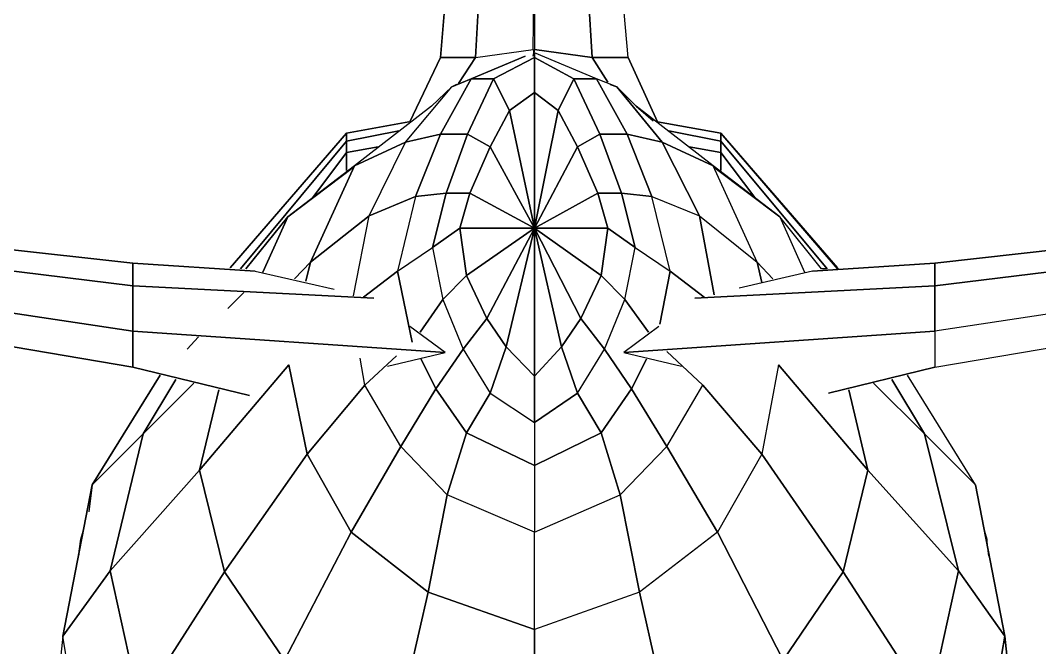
# Model space of a CAD drawing. Header units: millimetres. Extents: x -2415.6 to -2324.5, y 1851.1 to 1878.7.
# Drawn here: x -2374.91 to -2365.24, y 1859.4 to 1865.36 of the extents above; entities that cross this region are included whole.
import ezdxf

# ---------------------------------------------------------------- set-up
doc = ezdxf.new("R2010")
doc.units = ezdxf.units.MM
doc.header["$LTSCALE"] = 10
doc.layers.add('Aeronaves', color=2, linetype='Continuous')

msp = doc.modelspace()

# ---------------------------------------------------------------- linework, layer by layer
at = {"layer": 'Aeronaves'}
for p, q in [((-2370.9243, 1865.0088), (-2370.8169, 1866.3403)), ((-2370.8169, 1866.3403), (-2370.9243, 1865.0088)), ((-2370.5914, 1865.0088), (-2370.5162, 1866.3403)), ((-2370.5162, 1866.3403), (-2370.5914, 1865.0088)), ((-2370.0437, 1865.0839), (-2370.033, 1866.3403)), ((-2370.033, 1866.3403), (-2370.033, 1865.0839)), ((-2369.5605, 1866.3403), (-2369.4854, 1865.0088)), ((-2369.4854, 1865.0088), (-2369.5605, 1866.3403)), ((-2369.1417, 1865.0088), (-2369.2599, 1866.3403)), ((-2369.1417, 1865.0088), (-2369.2599, 1866.3403)), ((-2370.5914, 1865.0088), (-2370.0437, 1865.0839)), ((-2370.5914, 1865.0088), (-2370.0437, 1865.0839)), ((-2370.0437, 1865.0195), (-2370.033, 1865.0839)), ((-2370.033, 1865.0839), (-2370.0437, 1865.0195)), ((-2370.0437, 1865.0839), (-2370.033, 1865.0195)), ((-2370.033, 1865.0839), (-2369.4854, 1865.0088)), ((-2369.4854, 1865.0088), (-2370.033, 1865.0839)), ((-2369.4424, 1864.8048), (-2370.033, 1865.0517)), ((-2370.033, 1865.0517), (-2370.033, 1865.0088)), ((-2369.4424, 1864.8048), (-2370.033, 1865.0517)), ((-2370.033, 1865.0088), (-2370.033, 1865.0517)), ((-2370.9243, 1865.0088), (-2371.2142, 1864.3967)), ((-2371.2142, 1864.3967), (-2370.9243, 1865.0088)), ((-2370.9243, 1865.0088), (-2370.5914, 1865.0088)), ((-2370.5914, 1865.0088), (-2370.9243, 1865.0088)), ((-2370.5914, 1865.0088), (-2370.7525, 1864.7618)), ((-2370.7525, 1864.7618), (-2370.5914, 1865.0088)), ((-2370.6344, 1864.8048), (-2370.1189, 1865.0195)), ((-2370.1189, 1865.0195), (-2370.6344, 1864.8048)), ((-2370.033, 1865.0088), (-2370.4196, 1864.8048)), ((-2370.4196, 1864.8048), (-2370.033, 1865.0088)), ((-2370.033, 1865.0088), (-2369.6572, 1864.8048)), ((-2370.033, 1865.0088), (-2370.033, 1864.6759)), ((-2369.6572, 1864.8048), (-2370.033, 1865.0088)), ((-2370.033, 1864.6759), (-2370.033, 1865.0088)), ((-2369.4854, 1865.0088), (-2369.1417, 1865.0088)), ((-2369.335, 1864.7725), (-2369.4854, 1865.0088)), ((-2369.4854, 1865.0088), (-2369.335, 1864.7725)), ((-2369.1417, 1865.0088), (-2369.4854, 1865.0088)), ((-2369.1417, 1865.0088), (-2368.8625, 1864.3967)), ((-2368.8625, 1864.3967), (-2369.1417, 1865.0088)), ((-2370.6344, 1864.8048), (-2370.9243, 1864.2786)), ((-2370.9243, 1864.2786), (-2370.6344, 1864.8048)), ((-2370.8169, 1864.7296), (-2370.6344, 1864.8048)), ((-2370.6344, 1864.8048), (-2370.8169, 1864.7296)), ((-2370.4196, 1864.8048), (-2370.6666, 1864.2786)), ((-2370.6666, 1864.2786), (-2370.4196, 1864.8048)), ((-2370.4196, 1864.8048), (-2370.6344, 1864.8048)), ((-2370.6344, 1864.8048), (-2370.4196, 1864.8048)), ((-2370.4196, 1864.8048), (-2370.2693, 1864.5041)), ((-2370.2693, 1864.5041), (-2370.4196, 1864.8048)), ((-2369.8075, 1864.5041), (-2369.6572, 1864.8048)), ((-2369.6572, 1864.8048), (-2369.8075, 1864.5041)), ((-2369.6572, 1864.8048), (-2369.4102, 1864.2786)), ((-2369.6572, 1864.8048), (-2369.4424, 1864.8048)), ((-2369.4424, 1864.8048), (-2369.6572, 1864.8048)), ((-2369.4102, 1864.2786), (-2369.6572, 1864.8048)), ((-2369.2491, 1864.7296), (-2369.4424, 1864.8048)), ((-2369.4424, 1864.8048), (-2369.1525, 1864.2786)), ((-2369.2491, 1864.7296), (-2369.4424, 1864.8048)), ((-2369.1525, 1864.2786), (-2369.4424, 1864.8048)), ((-2371.2572, 1864.2034), (-2370.8169, 1864.7296)), ((-2371.2572, 1864.2034), (-2370.8169, 1864.7296)), ((-2370.8169, 1864.7296), (-2371.0102, 1864.547)), ((-2370.8169, 1864.7296), (-2371.0102, 1864.547)), ((-2370.774, 1864.7511), (-2370.8169, 1864.7296)), ((-2370.8169, 1864.7296), (-2370.774, 1864.7511)), ((-2370.033, 1864.6759), (-2370.2693, 1864.5041)), ((-2370.2693, 1864.5041), (-2370.033, 1864.6759)), ((-2370.033, 1864.6759), (-2369.8075, 1864.5041)), ((-2369.8075, 1864.5041), (-2370.033, 1864.6759)), ((-2370.033, 1864.6759), (-2370.033, 1863.3873)), ((-2370.033, 1863.3873), (-2370.033, 1864.6759)), ((-2369.3135, 1864.7511), (-2369.2491, 1864.7296)), ((-2369.2491, 1864.7296), (-2369.3135, 1864.7511)), ((-2369.0666, 1864.547), (-2369.2491, 1864.7296)), ((-2369.2491, 1864.7296), (-2368.8196, 1864.2034)), ((-2369.0666, 1864.547), (-2369.2491, 1864.7296)), ((-2368.8196, 1864.2034), (-2369.2491, 1864.7296)), ((-2371.0102, 1864.547), (-2371.7404, 1863.9779)), ((-2371.0102, 1864.547), (-2371.7404, 1863.9779)), ((-2370.2693, 1864.5041), (-2370.4518, 1864.1605)), ((-2370.4518, 1864.1605), (-2370.2693, 1864.5041)), ((-2370.2693, 1864.5041), (-2370.033, 1863.3873)), ((-2370.033, 1863.3873), (-2370.2693, 1864.5041)), ((-2369.8075, 1864.5041), (-2370.033, 1863.3873)), ((-2370.033, 1863.3873), (-2369.8075, 1864.5041)), ((-2369.8075, 1864.5041), (-2369.625, 1864.1605)), ((-2369.625, 1864.1605), (-2369.8075, 1864.5041)), ((-2369.0666, 1864.547), (-2368.9055, 1864.4074)), ((-2368.3364, 1863.9779), (-2369.0666, 1864.547)), ((-2368.3364, 1863.9779), (-2369.0666, 1864.547)), ((-2371.8156, 1864.2893), (-2371.225, 1864.3967)), ((-2371.225, 1864.3967), (-2371.8156, 1864.2893)), ((-2368.8625, 1864.3967), (-2368.2612, 1864.2893)), ((-2368.2612, 1864.2893), (-2368.8625, 1864.3967)), ((-2372.9216, 1863.0115), (-2371.8156, 1864.2893)), ((-2371.8156, 1864.2893), (-2372.9216, 1863.0115)), ((-2371.3216, 1864.3108), (-2371.8156, 1864.2141)), ((-2371.8156, 1864.2141), (-2371.3216, 1864.3108)), ((-2371.8156, 1864.2141), (-2371.8156, 1864.2893)), ((-2371.8156, 1864.2893), (-2371.8156, 1864.2141)), ((-2371.2572, 1864.2034), (-2370.9243, 1864.2786)), ((-2370.9243, 1864.2786), (-2371.2572, 1864.2034)), ((-2370.9243, 1864.2786), (-2371.1605, 1863.688)), ((-2371.1605, 1863.688), (-2370.9243, 1864.2786)), ((-2370.6666, 1864.2786), (-2370.9243, 1864.2786)), ((-2370.9243, 1864.2786), (-2370.6666, 1864.2786)), ((-2370.6666, 1864.2786), (-2370.8706, 1863.7202)), ((-2370.8706, 1863.7202), (-2370.6666, 1864.2786)), ((-2370.6666, 1864.2786), (-2370.4518, 1864.1605)), ((-2370.4518, 1864.1605), (-2370.6666, 1864.2786)), ((-2369.625, 1864.1605), (-2369.4102, 1864.2786)), ((-2369.4102, 1864.2786), (-2369.625, 1864.1605)), ((-2369.4102, 1864.2786), (-2369.2062, 1863.7202)), ((-2369.4102, 1864.2786), (-2369.1525, 1864.2786)), ((-2369.1525, 1864.2786), (-2369.4102, 1864.2786)), ((-2369.2062, 1863.7202), (-2369.4102, 1864.2786)), ((-2369.1525, 1864.2786), (-2368.9162, 1863.688)), ((-2369.1525, 1864.2786), (-2368.8196, 1864.2034)), ((-2368.8196, 1864.2034), (-2369.1525, 1864.2786)), ((-2368.9162, 1863.688), (-2369.1525, 1864.2786)), ((-2368.7552, 1864.3108), (-2368.2612, 1864.2141)), ((-2368.2612, 1864.2141), (-2368.7552, 1864.3108)), ((-2368.2612, 1864.2893), (-2367.1551, 1863.0115)), ((-2368.2612, 1864.2141), (-2368.2612, 1864.2893)), ((-2368.2612, 1864.2893), (-2368.2612, 1864.2141)), ((-2367.1551, 1863.0007), (-2368.2612, 1864.2893)), ((-2384.5619, 1864.2464), (-2373.8451, 1863.0544)), ((-2373.8451, 1863.0544), (-2384.5619, 1864.2464)), ((-2372.825, 1863.0007), (-2371.8156, 1864.2141)), ((-2371.8156, 1864.2141), (-2372.825, 1863.0007)), ((-2371.8156, 1864.1068), (-2371.8156, 1864.2141)), ((-2371.8156, 1864.2141), (-2371.8156, 1864.1068)), ((-2371.7404, 1863.9779), (-2371.2572, 1864.2034)), ((-2371.2572, 1864.2034), (-2371.7404, 1863.9779)), ((-2371.6008, 1863.5054), (-2371.2572, 1864.2034)), ((-2371.6008, 1863.5054), (-2371.2572, 1864.2034)), ((-2368.8196, 1864.2034), (-2368.4652, 1863.5054)), ((-2368.8196, 1864.2034), (-2368.3364, 1863.9779)), ((-2368.3364, 1863.9779), (-2368.8196, 1864.2034)), ((-2368.4652, 1863.5054), (-2368.8196, 1864.2034)), ((-2368.2612, 1864.2141), (-2367.2518, 1863.0007)), ((-2368.2612, 1864.1068), (-2368.2612, 1864.2141)), ((-2368.2612, 1864.2141), (-2368.2612, 1864.1068)), ((-2367.2518, 1863.0007), (-2368.2612, 1864.2141)), ((-2366.2316, 1863.0544), (-2355.5148, 1864.2464)), ((-2355.5148, 1864.2464), (-2366.2316, 1863.0544)), ((-2373.8451, 1862.8396), (-2384.5619, 1864.1605)), ((-2384.5619, 1864.1605), (-2373.8451, 1862.8396)), ((-2372.1377, 1863.6772), (-2371.8156, 1864.1068)), ((-2371.8156, 1864.1068), (-2372.1377, 1863.6772)), ((-2371.5149, 1864.1605), (-2371.8156, 1864.1068)), ((-2371.8156, 1864.1068), (-2371.5149, 1864.1605)), ((-2371.8156, 1863.9349), (-2371.8156, 1864.1068)), ((-2371.8156, 1864.1068), (-2371.8156, 1863.9349)), ((-2370.4518, 1864.1605), (-2370.6451, 1863.7202)), ((-2370.6451, 1863.7202), (-2370.4518, 1864.1605)), ((-2370.4518, 1864.1605), (-2370.033, 1863.3873)), ((-2370.033, 1863.3873), (-2370.4518, 1864.1605)), ((-2369.625, 1864.1605), (-2370.033, 1863.3873)), ((-2370.033, 1863.3873), (-2369.625, 1864.1605)), ((-2369.625, 1864.1605), (-2369.4317, 1863.7202)), ((-2369.4317, 1863.7202), (-2369.625, 1864.1605)), ((-2368.5619, 1864.1605), (-2368.2612, 1864.1068)), ((-2368.2612, 1864.1068), (-2368.5619, 1864.1605)), ((-2368.2612, 1864.1068), (-2367.939, 1863.6772)), ((-2368.2612, 1863.9349), (-2368.2612, 1864.1068)), ((-2368.2612, 1864.1068), (-2368.2612, 1863.9349)), ((-2367.939, 1863.6772), (-2368.2612, 1864.1068)), ((-2366.2316, 1862.8396), (-2355.5148, 1864.1605)), ((-2355.5148, 1864.1605), (-2366.2316, 1862.8396)), ((-2384.5619, 1864.0101), (-2373.8451, 1862.4101)), ((-2373.8451, 1862.4101), (-2384.5619, 1864.0101)), ((-2355.5148, 1864.0101), (-2366.2316, 1862.4101)), ((-2355.5148, 1864.0101), (-2366.2316, 1862.4101)), ((-2373.8451, 1862.0665), (-2384.5619, 1863.892)), ((-2384.5619, 1863.892), (-2373.8451, 1862.0665)), ((-2371.7404, 1863.9779), (-2372.374, 1863.4947)), ((-2371.7404, 1863.9779), (-2372.374, 1863.4947)), ((-2372.374, 1863.4947), (-2371.7511, 1863.9672)), ((-2371.7404, 1863.9779), (-2372.1592, 1863.0651)), ((-2372.1592, 1863.0651), (-2371.7404, 1863.9779)), ((-2371.7511, 1863.9672), (-2371.7404, 1863.9779)), ((-2368.3364, 1863.9779), (-2368.3149, 1863.9564)), ((-2367.7028, 1863.4947), (-2368.3364, 1863.9779)), ((-2368.3364, 1863.9779), (-2367.7028, 1863.4947)), ((-2367.9176, 1863.0651), (-2368.3364, 1863.9779)), ((-2367.9176, 1863.0651), (-2368.3364, 1863.9779)), ((-2368.3149, 1863.9564), (-2367.7028, 1863.4947)), ((-2366.2316, 1862.0665), (-2355.5148, 1863.892)), ((-2366.2316, 1862.0665), (-2355.5148, 1863.892)), ((-2370.8706, 1863.7202), (-2371.1605, 1863.688)), ((-2371.1605, 1863.688), (-2370.8706, 1863.7202)), ((-2370.8706, 1863.7202), (-2370.9995, 1863.2047)), ((-2370.9995, 1863.2047), (-2370.8706, 1863.7202)), ((-2370.8706, 1863.7202), (-2370.6451, 1863.7202)), ((-2370.6451, 1863.7202), (-2370.8706, 1863.7202)), ((-2370.6451, 1863.7202), (-2370.7417, 1863.3873)), ((-2370.7417, 1863.3873), (-2370.6451, 1863.7202)), ((-2370.6451, 1863.7202), (-2370.033, 1863.3873)), ((-2370.033, 1863.3873), (-2370.6451, 1863.7202)), ((-2369.4317, 1863.7202), (-2370.033, 1863.3873)), ((-2370.033, 1863.3873), (-2369.4317, 1863.7202)), ((-2369.4317, 1863.7202), (-2369.335, 1863.3873)), ((-2369.335, 1863.3873), (-2369.4317, 1863.7202)), ((-2369.4317, 1863.7202), (-2369.2062, 1863.7202)), ((-2369.2062, 1863.7202), (-2369.4317, 1863.7202)), ((-2369.2062, 1863.7202), (-2369.0773, 1863.2047)), ((-2369.2062, 1863.7202), (-2368.9162, 1863.688)), ((-2368.9162, 1863.688), (-2369.2062, 1863.7202)), ((-2369.0773, 1863.2047), (-2369.2062, 1863.7202)), ((-2371.1605, 1863.688), (-2371.6008, 1863.5054)), ((-2371.6008, 1863.5054), (-2371.1605, 1863.688)), ((-2371.1605, 1863.688), (-2371.3323, 1862.9792)), ((-2371.1605, 1863.688), (-2371.3323, 1862.9792)), ((-2368.9162, 1863.688), (-2368.4652, 1863.5054)), ((-2368.9162, 1863.688), (-2368.4652, 1863.5054)), ((-2368.7444, 1862.9792), (-2368.9162, 1863.688)), ((-2368.7444, 1862.9792), (-2368.9162, 1863.688)), ((-2372.1592, 1863.0651), (-2371.6008, 1863.5054)), ((-2371.6008, 1863.5054), (-2372.1592, 1863.0651)), ((-2371.7511, 1862.743), (-2371.6008, 1863.5054)), ((-2371.7511, 1862.743), (-2371.6008, 1863.5054)), ((-2368.4652, 1863.5054), (-2367.9176, 1863.0651)), ((-2368.4652, 1863.5054), (-2367.9176, 1863.0651)), ((-2368.3256, 1862.7537), (-2368.4652, 1863.5054)), ((-2368.4652, 1863.5054), (-2368.3256, 1862.7537)), ((-2372.7713, 1863.0007), (-2372.374, 1863.4947)), ((-2372.374, 1863.4947), (-2372.7713, 1863.0007)), ((-2372.6102, 1862.9685), (-2372.374, 1863.4947)), ((-2372.374, 1863.4947), (-2372.6102, 1862.9685)), ((-2367.3055, 1863.0007), (-2367.7028, 1863.4947)), ((-2367.7028, 1863.4947), (-2367.4666, 1862.9685)), ((-2367.3055, 1863.0007), (-2367.7028, 1863.4947)), ((-2367.7028, 1863.4947), (-2367.4666, 1862.9685)), ((-2370.9995, 1863.2047), (-2370.7417, 1863.3873)), ((-2370.7417, 1863.3873), (-2370.9995, 1863.2047)), ((-2370.7417, 1863.3873), (-2370.6773, 1862.9363)), ((-2370.7417, 1863.3873), (-2370.033, 1863.3873)), ((-2370.033, 1863.3873), (-2370.7417, 1863.3873)), ((-2370.6773, 1862.9363), (-2370.7417, 1863.3873)), ((-2370.6773, 1862.9363), (-2370.033, 1863.3873)), ((-2370.033, 1863.3873), (-2370.6773, 1862.9363)), ((-2370.484, 1862.5282), (-2370.033, 1863.3873)), ((-2370.033, 1863.3873), (-2370.484, 1862.5282)), ((-2370.3015, 1862.2598), (-2370.033, 1863.3873)), ((-2370.033, 1863.3873), (-2370.3015, 1862.2598)), ((-2370.033, 1863.3873), (-2370.033, 1861.9806)), ((-2369.7753, 1862.2598), (-2370.033, 1863.3873)), ((-2370.033, 1863.3873), (-2369.7753, 1862.2598)), ((-2370.033, 1861.9806), (-2370.033, 1863.3873)), ((-2369.5927, 1862.5282), (-2370.033, 1863.3873)), ((-2370.033, 1863.3873), (-2369.5927, 1862.5282)), ((-2369.3995, 1862.9363), (-2370.033, 1863.3873)), ((-2370.033, 1863.3873), (-2369.3995, 1862.9363)), ((-2369.335, 1863.3873), (-2370.033, 1863.3873)), ((-2370.033, 1863.3873), (-2369.335, 1863.3873)), ((-2369.335, 1863.3873), (-2369.3995, 1862.9363)), ((-2369.3995, 1862.9363), (-2369.335, 1863.3873)), ((-2369.335, 1863.3873), (-2369.0773, 1863.2047)), ((-2369.0773, 1863.2047), (-2369.335, 1863.3873)), ((-2371.3323, 1862.9792), (-2370.9995, 1863.2047)), ((-2371.3323, 1862.9792), (-2370.9995, 1863.2047)), ((-2370.9995, 1863.2047), (-2370.9028, 1862.7108)), ((-2370.9995, 1863.2047), (-2370.9028, 1862.7108)), ((-2369.1739, 1862.7108), (-2369.0773, 1863.2047)), ((-2369.1739, 1862.7108), (-2369.0773, 1863.2047)), ((-2369.0773, 1863.2047), (-2368.7444, 1862.9792)), ((-2369.0773, 1863.2047), (-2368.7444, 1862.9792)), ((-2372.6854, 1862.9792), (-2373.8451, 1863.0544)), ((-2373.8451, 1863.0544), (-2372.6854, 1862.9792)), ((-2373.8451, 1863.0544), (-2373.8451, 1862.8396)), ((-2373.8451, 1862.8396), (-2373.8451, 1863.0544)), ((-2372.1592, 1863.0651), (-2372.3095, 1862.9041)), ((-2372.3095, 1862.9041), (-2372.1592, 1863.0651)), ((-2372.1592, 1863.0651), (-2372.2021, 1862.8826)), ((-2372.2021, 1862.8826), (-2372.1592, 1863.0651)), ((-2367.7672, 1862.9041), (-2367.9176, 1863.0651)), ((-2367.9176, 1863.0651), (-2367.7672, 1862.9041)), ((-2367.8746, 1862.8719), (-2367.9176, 1863.0651)), ((-2367.9176, 1863.0651), (-2367.8746, 1862.8719)), ((-2367.3914, 1862.9792), (-2366.2316, 1863.0544)), ((-2366.2316, 1863.0544), (-2367.3914, 1862.9792)), ((-2366.2316, 1862.8396), (-2366.2316, 1863.0544)), ((-2366.2316, 1863.0544), (-2366.2316, 1862.8396)), ((-2372.6854, 1862.9792), (-2371.9337, 1862.8074)), ((-2371.6545, 1862.7323), (-2371.3323, 1862.9792)), ((-2371.3323, 1862.9792), (-2371.6545, 1862.7323)), ((-2371.1927, 1862.3027), (-2371.3323, 1862.9792)), ((-2371.3323, 1862.9792), (-2371.1927, 1862.3027)), ((-2370.9028, 1862.7108), (-2370.6773, 1862.9363)), ((-2370.6773, 1862.9363), (-2370.9028, 1862.7108)), ((-2370.6773, 1862.9363), (-2370.484, 1862.5282)), ((-2370.484, 1862.5282), (-2370.6773, 1862.9363)), ((-2369.3995, 1862.9363), (-2369.5927, 1862.5282)), ((-2369.5927, 1862.5282), (-2369.3995, 1862.9363)), ((-2369.3995, 1862.9363), (-2369.1739, 1862.7108)), ((-2369.1739, 1862.7108), (-2369.3995, 1862.9363)), ((-2368.8411, 1862.4745), (-2368.7444, 1862.9792)), ((-2368.7444, 1862.9792), (-2368.8411, 1862.4745)), ((-2368.4223, 1862.7323), (-2368.7444, 1862.9792)), ((-2368.7444, 1862.9792), (-2368.4223, 1862.7323)), ((-2367.3914, 1862.9792), (-2368.0894, 1862.8182)), ((-2367.2518, 1863.0007), (-2367.3055, 1863.0007)), ((-2367.1444, 1863.0007), (-2367.1551, 1863.0007)), ((-2367.1444, 1863.0007), (-2367.1444, 1863.0007)), ((-2373.8451, 1862.4101), (-2373.8451, 1862.8396)), ((-2373.8451, 1862.8396), (-2373.8451, 1862.4101)), ((-2371.5579, 1862.7215), (-2373.8451, 1862.8396)), ((-2373.8451, 1862.8396), (-2371.5579, 1862.7215)), ((-2368.5082, 1862.7215), (-2366.2316, 1862.8396)), ((-2366.2316, 1862.8396), (-2368.5082, 1862.7215)), ((-2366.2316, 1862.8396), (-2366.2316, 1862.4101)), ((-2366.2316, 1862.4101), (-2366.2316, 1862.8396)), ((-2372.7928, 1862.7752), (-2372.9431, 1862.6249)), ((-2371.1176, 1862.3994), (-2370.9028, 1862.7108)), ((-2370.9028, 1862.7108), (-2371.1176, 1862.3994)), ((-2370.9028, 1862.7108), (-2370.7095, 1862.2383)), ((-2370.9028, 1862.7108), (-2370.7095, 1862.2383)), ((-2369.3672, 1862.2383), (-2369.1739, 1862.7108)), ((-2369.3672, 1862.2383), (-2369.1739, 1862.7108)), ((-2368.9484, 1862.3994), (-2369.1739, 1862.7108)), ((-2369.1739, 1862.7108), (-2368.9484, 1862.3994)), ((-2370.8813, 1862.2061), (-2371.2142, 1862.4531)), ((-2370.7095, 1862.2383), (-2370.484, 1862.5282)), ((-2370.484, 1862.5282), (-2370.7095, 1862.2383)), ((-2370.484, 1862.5282), (-2370.3015, 1862.2598)), ((-2370.3015, 1862.2598), (-2370.484, 1862.5282)), ((-2369.5927, 1862.5282), (-2369.7753, 1862.2598)), ((-2369.7753, 1862.2598), (-2369.5927, 1862.5282)), ((-2369.5927, 1862.5282), (-2369.3672, 1862.2383)), ((-2369.3672, 1862.2383), (-2369.5927, 1862.5282)), ((-2368.8518, 1862.4531), (-2369.1847, 1862.2061)), ((-2370.8813, 1862.2061), (-2373.8451, 1862.4101)), ((-2373.8451, 1862.4101), (-2370.8813, 1862.2061)), ((-2373.8451, 1862.0665), (-2373.8451, 1862.4101)), ((-2373.8451, 1862.4101), (-2373.8451, 1862.0665)), ((-2373.2223, 1862.3564), (-2373.3297, 1862.2383)), ((-2369.1847, 1862.2061), (-2366.2316, 1862.4101)), ((-2366.2316, 1862.4101), (-2369.1847, 1862.2061)), ((-2366.2316, 1862.4101), (-2366.2316, 1862.0665)), ((-2366.2316, 1862.4101), (-2366.2316, 1862.0665)), ((-2370.3015, 1862.2598), (-2370.4518, 1861.8195)), ((-2370.4518, 1861.8195), (-2370.3015, 1862.2598)), ((-2370.3015, 1862.2598), (-2370.033, 1861.9806)), ((-2370.033, 1861.9806), (-2370.3015, 1862.2598)), ((-2369.7753, 1862.2598), (-2370.033, 1861.9806)), ((-2370.033, 1861.9806), (-2369.7753, 1862.2598)), ((-2369.7753, 1862.2598), (-2369.625, 1861.8195)), ((-2369.625, 1861.8195), (-2369.7753, 1862.2598)), ((-2371.6438, 1861.8947), (-2371.6867, 1862.1524)), ((-2371.6438, 1861.8947), (-2371.6867, 1862.1524)), ((-2371.3431, 1862.1739), (-2371.6438, 1861.8947)), ((-2371.6438, 1861.8947), (-2371.3431, 1862.1739)), ((-2371.429, 1862.0772), (-2370.8813, 1862.2061)), ((-2370.9672, 1861.8625), (-2370.7095, 1862.2383)), ((-2370.7095, 1862.2383), (-2370.9672, 1861.8625)), ((-2370.7095, 1862.2383), (-2370.4518, 1861.8195)), ((-2370.7095, 1862.2383), (-2370.4518, 1861.8195)), ((-2369.625, 1861.8195), (-2369.3672, 1862.2383)), ((-2369.625, 1861.8195), (-2369.3672, 1862.2383)), ((-2369.3672, 1862.2383), (-2369.1095, 1861.8625)), ((-2369.1095, 1861.8625), (-2369.3672, 1862.2383)), ((-2369.1847, 1862.2061), (-2368.637, 1862.0772)), ((-2368.7766, 1862.2168), (-2368.433, 1861.8947)), ((-2368.433, 1861.8947), (-2368.7766, 1862.2168)), ((-2372.7391, 1861.798), (-2373.8451, 1862.0665)), ((-2373.8451, 1862.0665), (-2372.7391, 1861.798)), ((-2372.3632, 1862.088), (-2373.2116, 1861.0893)), ((-2373.2116, 1861.0893), (-2372.3632, 1862.088)), ((-2372.3632, 1862.088), (-2372.1914, 1861.2396)), ((-2372.1914, 1861.2396), (-2372.3632, 1862.088)), ((-2371.1068, 1862.1417), (-2370.9672, 1861.8625)), ((-2370.9672, 1861.8625), (-2371.1068, 1862.1417)), ((-2368.9699, 1862.1417), (-2369.1095, 1861.8625)), ((-2369.1095, 1861.8625), (-2368.9699, 1862.1417)), ((-2367.7135, 1862.088), (-2367.8746, 1861.2396)), ((-2367.7135, 1862.088), (-2367.8746, 1861.2396)), ((-2367.7135, 1862.088), (-2366.8652, 1861.0893)), ((-2366.8652, 1861.0893), (-2367.7135, 1862.088)), ((-2367.2411, 1861.8195), (-2366.2316, 1862.0665)), ((-2366.2316, 1862.0665), (-2367.2411, 1861.8195)), ((-2374.2317, 1860.9497), (-2373.5874, 1861.9913)), ((-2373.5874, 1861.9913), (-2374.2317, 1860.9497)), ((-2370.033, 1861.9806), (-2370.033, 1861.5403)), ((-2370.033, 1861.5403), (-2370.033, 1861.9806)), ((-2365.8451, 1860.9497), (-2366.4894, 1861.9913)), ((-2365.8451, 1860.9497), (-2366.4894, 1861.9913)), ((-2373.4371, 1861.9484), (-2373.7485, 1861.4329)), ((-2373.7485, 1861.4329), (-2373.4371, 1861.9484)), ((-2373.2652, 1861.9161), (-2373.7485, 1861.4329)), ((-2373.7485, 1861.4329), (-2373.2652, 1861.9161)), ((-2372.1914, 1861.2396), (-2371.6438, 1861.8947)), ((-2371.6438, 1861.8947), (-2372.1914, 1861.2396)), ((-2371.3001, 1861.3148), (-2371.6438, 1861.8947)), ((-2371.3001, 1861.3148), (-2371.6438, 1861.8947)), ((-2371.3001, 1861.3148), (-2370.9672, 1861.8625)), ((-2370.9672, 1861.8625), (-2371.3001, 1861.3148)), ((-2370.9672, 1861.8625), (-2370.6773, 1861.4437)), ((-2370.6773, 1861.4437), (-2370.9672, 1861.8625)), ((-2369.1095, 1861.8625), (-2369.3995, 1861.4437)), ((-2369.3995, 1861.4437), (-2369.1095, 1861.8625)), ((-2368.7766, 1861.3148), (-2369.1095, 1861.8625)), ((-2369.1095, 1861.8625), (-2368.7766, 1861.3148)), ((-2368.7766, 1861.3148), (-2368.433, 1861.8947)), ((-2368.7766, 1861.3148), (-2368.433, 1861.8947)), ((-2368.433, 1861.8947), (-2367.8746, 1861.2396)), ((-2367.8746, 1861.2396), (-2368.433, 1861.8947)), ((-2366.8115, 1861.9161), (-2366.3283, 1861.4329)), ((-2366.3283, 1861.4329), (-2366.8115, 1861.9161)), ((-2366.6397, 1861.9484), (-2366.3283, 1861.4329)), ((-2366.3283, 1861.4329), (-2366.6397, 1861.9484)), ((-2373.029, 1861.8517), (-2373.2116, 1861.0893)), ((-2373.2116, 1861.0893), (-2373.029, 1861.8517)), ((-2370.6773, 1861.4437), (-2370.4518, 1861.8195)), ((-2370.4518, 1861.8195), (-2370.6773, 1861.4437)), ((-2370.4518, 1861.8195), (-2370.033, 1861.5403)), ((-2370.4518, 1861.8195), (-2370.033, 1861.5403)), ((-2369.625, 1861.8195), (-2370.033, 1861.5403)), ((-2370.033, 1861.5403), (-2369.625, 1861.8195)), ((-2369.625, 1861.8195), (-2369.3995, 1861.4437)), ((-2369.3995, 1861.4437), (-2369.625, 1861.8195)), ((-2367.0478, 1861.8517), (-2366.8652, 1861.0893)), ((-2366.8652, 1861.0893), (-2367.0478, 1861.8517)), ((-2370.033, 1861.5403), (-2370.033, 1861.1322)), ((-2370.033, 1861.5403), (-2370.033, 1861.1322)), ((-2374.2317, 1860.9497), (-2373.7485, 1861.4329)), ((-2373.7485, 1861.4329), (-2374.2317, 1860.9497)), ((-2373.7485, 1861.4329), (-2374.0599, 1860.1336)), ((-2374.0599, 1860.1336), (-2373.7485, 1861.4329)), ((-2370.8599, 1860.8531), (-2370.6773, 1861.4437)), ((-2370.6773, 1861.4437), (-2370.8599, 1860.8531)), ((-2370.6773, 1861.4437), (-2370.033, 1861.1322)), ((-2370.033, 1861.1322), (-2370.6773, 1861.4437)), ((-2369.3995, 1861.4437), (-2370.033, 1861.1322)), ((-2370.033, 1861.1322), (-2369.3995, 1861.4437)), ((-2369.2169, 1860.8531), (-2369.3995, 1861.4437)), ((-2369.3995, 1861.4437), (-2369.2169, 1860.8531)), ((-2365.8451, 1860.9497), (-2366.3283, 1861.4329)), ((-2366.3283, 1861.4329), (-2366.0061, 1860.1336)), ((-2366.3283, 1861.4329), (-2365.8451, 1860.9497)), ((-2366.0061, 1860.1336), (-2366.3283, 1861.4329)), ((-2371.3001, 1861.3148), (-2371.7726, 1860.4987)), ((-2371.7726, 1860.4987), (-2371.3001, 1861.3148)), ((-2370.8599, 1860.8531), (-2371.3001, 1861.3148)), ((-2370.8599, 1860.8531), (-2371.3001, 1861.3148)), ((-2369.2169, 1860.8531), (-2368.7766, 1861.3148)), ((-2369.2169, 1860.8531), (-2368.7766, 1861.3148)), ((-2368.7766, 1861.3148), (-2368.2934, 1860.4987)), ((-2368.2934, 1860.4987), (-2368.7766, 1861.3148)), ((-2372.1914, 1861.2396), (-2372.9753, 1860.1228)), ((-2372.9753, 1860.1228), (-2372.1914, 1861.2396)), ((-2372.1914, 1861.2396), (-2371.7726, 1860.4987)), ((-2371.7726, 1860.4987), (-2372.1914, 1861.2396)), ((-2367.8746, 1861.2396), (-2368.2934, 1860.4987)), ((-2367.8746, 1861.2396), (-2368.2934, 1860.4987)), ((-2367.1015, 1860.1228), (-2367.8746, 1861.2396)), ((-2367.8746, 1861.2396), (-2367.1015, 1860.1228)), ((-2373.2116, 1861.0893), (-2374.0599, 1860.1336)), ((-2374.0599, 1860.1336), (-2373.2116, 1861.0893)), ((-2373.2116, 1861.0893), (-2372.9753, 1860.1228)), ((-2372.9753, 1860.1228), (-2373.2116, 1861.0893)), ((-2370.033, 1861.1322), (-2370.033, 1860.4987)), ((-2370.033, 1861.1322), (-2370.033, 1860.4987)), ((-2366.8652, 1861.0893), (-2367.1015, 1860.1228)), ((-2367.1015, 1860.1228), (-2366.8652, 1861.0893)), ((-2366.0061, 1860.1336), (-2366.8652, 1861.0893)), ((-2366.8652, 1861.0893), (-2366.0061, 1860.1336)), ((-2374.5109, 1859.5108), (-2374.2317, 1860.9497)), ((-2374.2317, 1860.9497), (-2374.5109, 1859.5108)), ((-2374.2317, 1860.9497), (-2374.2639, 1860.692)), ((-2365.8451, 1860.9497), (-2365.5659, 1859.5108)), ((-2365.5659, 1859.5108), (-2365.8451, 1860.9497)), ((-2370.8599, 1860.8531), (-2371.0424, 1859.9296)), ((-2371.0424, 1859.9296), (-2370.8599, 1860.8531)), ((-2370.033, 1860.4987), (-2370.8599, 1860.8531)), ((-2370.033, 1860.4987), (-2370.8599, 1860.8531)), ((-2370.033, 1860.4987), (-2369.2169, 1860.8531)), ((-2370.033, 1860.4987), (-2369.2169, 1860.8531)), ((-2369.2169, 1860.8531), (-2369.0343, 1859.9296)), ((-2369.0343, 1859.9296), (-2369.2169, 1860.8531)), ((-2374.3391, 1860.4343), (-2374.3176, 1860.5094)), ((-2374.3176, 1860.5094), (-2374.3391, 1860.4343)), ((-2365.7592, 1860.5094), (-2365.7377, 1860.4343)), ((-2365.7377, 1860.4343), (-2365.7592, 1860.5094)), ((-2374.3605, 1860.2732), (-2374.3391, 1860.4343)), ((-2374.3391, 1860.4343), (-2374.3605, 1860.2732)), ((-2374.3391, 1860.4128), (-2374.3391, 1860.4343)), ((-2374.3391, 1860.4343), (-2374.3391, 1860.4128)), ((-2371.7726, 1860.4987), (-2372.4062, 1859.2853)), ((-2372.4062, 1859.2853), (-2371.7726, 1860.4987)), ((-2371.7726, 1860.4987), (-2371.0424, 1859.9296)), ((-2371.0424, 1859.9296), (-2371.7726, 1860.4987)), ((-2370.033, 1859.5752), (-2370.033, 1860.4987)), ((-2370.033, 1859.5752), (-2370.033, 1860.4987)), ((-2368.2934, 1860.4987), (-2369.0343, 1859.9296)), ((-2368.2934, 1860.4987), (-2369.0343, 1859.9296)), ((-2367.6706, 1859.2853), (-2368.2934, 1860.4987)), ((-2368.2934, 1860.4987), (-2367.6706, 1859.2853)), ((-2365.7484, 1860.445), (-2365.7377, 1860.4343)), ((-2365.7377, 1860.4343), (-2365.7484, 1860.445)), ((-2365.7377, 1860.4343), (-2365.7484, 1860.445)), ((-2365.7377, 1860.4343), (-2365.7377, 1860.4128)), ((-2365.7162, 1860.2732), (-2365.7377, 1860.4343)), ((-2365.7162, 1860.2732), (-2365.7377, 1860.4343)), ((-2374.5109, 1859.5108), (-2374.0599, 1860.1336)), ((-2374.0599, 1860.1336), (-2374.5109, 1859.5108)), ((-2374.0599, 1860.1336), (-2373.7807, 1858.8665)), ((-2373.7807, 1858.8665), (-2374.0599, 1860.1336)), ((-2372.9753, 1860.1228), (-2373.7807, 1858.8665)), ((-2373.7807, 1858.8665), (-2372.9753, 1860.1228)), ((-2372.9753, 1860.1228), (-2372.4062, 1859.2853)), ((-2372.4062, 1859.2853), (-2372.9753, 1860.1228)), ((-2367.1015, 1860.1228), (-2367.6706, 1859.2853)), ((-2367.6706, 1859.2853), (-2367.1015, 1860.1228)), ((-2366.2853, 1858.8665), (-2367.1015, 1860.1228)), ((-2367.1015, 1860.1228), (-2366.2853, 1858.8665)), ((-2366.0061, 1860.1336), (-2366.2853, 1858.8665)), ((-2366.2853, 1858.8665), (-2366.0061, 1860.1336)), ((-2365.5659, 1859.5108), (-2366.0061, 1860.1336)), ((-2366.0061, 1860.1336), (-2365.5659, 1859.5108)), ((-2371.0424, 1859.9296), (-2371.3001, 1858.7913)), ((-2371.3001, 1858.7913), (-2371.0424, 1859.9296)), ((-2371.0424, 1859.9296), (-2370.033, 1859.5752)), ((-2370.033, 1859.5752), (-2371.0424, 1859.9296)), ((-2369.0343, 1859.9296), (-2370.033, 1859.5752)), ((-2369.0343, 1859.9296), (-2370.033, 1859.5752)), ((-2368.7766, 1858.7913), (-2369.0343, 1859.9296)), ((-2369.0343, 1859.9296), (-2368.7766, 1858.7913)), ((-2370.033, 1859.5752), (-2370.033, 1858.4369)), ((-2370.033, 1858.4369), (-2370.033, 1859.5752)), ((-2374.5109, 1859.5108), (-2374.5431, 1859.2101)), ((-2374.5109, 1859.5108), (-2374.5431, 1859.2101)), ((-2374.2639, 1858.0611), (-2374.5109, 1859.5108)), ((-2374.2639, 1858.0611), (-2374.5109, 1859.5108)), ((-2365.5659, 1859.5108), (-2365.8129, 1858.0611)), ((-2365.8129, 1858.0611), (-2365.5659, 1859.5108)), ((-2365.5659, 1859.5108), (-2365.5337, 1859.2101)), ((-2365.5337, 1859.2101), (-2365.5659, 1859.5108))]:
    msp.add_line(p, q, dxfattribs=at)

doc.saveas('drawing.dxf')
